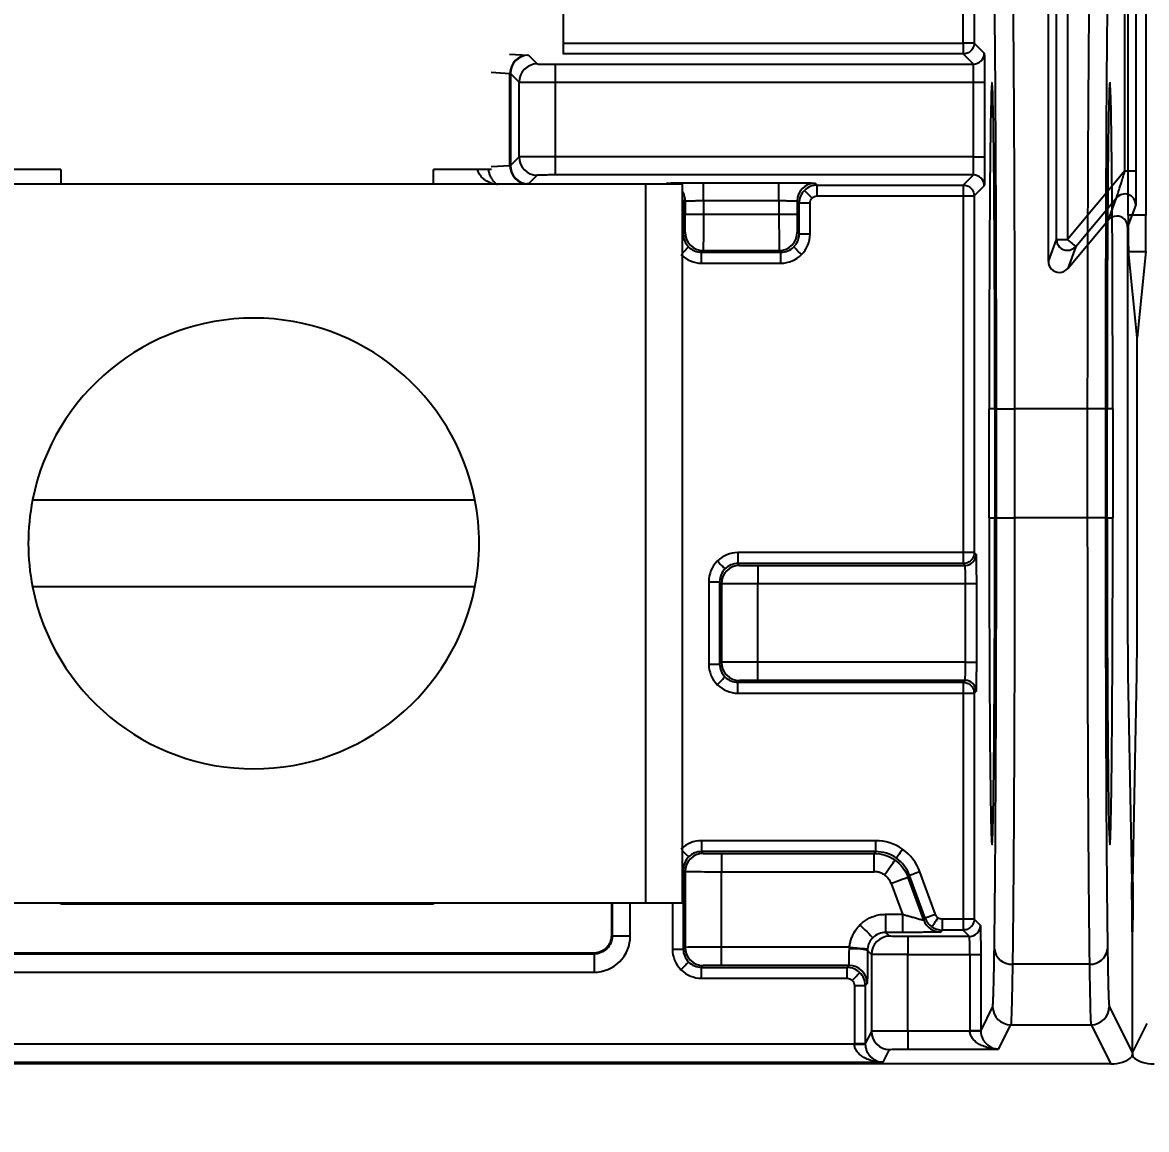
# Model space of a CAD drawing. Header units: inches. Extents: x 897.4 to 914.4, y -8.5 to 2.5.
# Drawn here: x 902.772 to 903.382, y -1.796 to -1.196 of the extents above; entities that cross this region are included whole.
import ezdxf

# ---------------------------------------------------------------- set-up
doc = ezdxf.new("R2010")
doc.units = ezdxf.units.IN
doc.header["$LTSCALE"] = 4
doc.header["$MEASUREMENT"] = 0
doc.layers.get('0').update_dxf_attribs({"linetype": 'CONTINUOUS'})
doc.layers.get('DEFPOINTS').update_dxf_attribs({"linetype": 'CONTINUOUS'})
doc.layers.add('DIMENSIONS', color=140, linetype='CONTINUOUS')
doc.styles.get("Standard").update_dxf_attribs({"font": 'romans.shx'})
doc.dimstyles.get("Standard").update_dxf_attribs({"dimtxt": 0.15, "dimasz": 0.18, "dimexe": 0.0625, "dimexo": 0.125, "dimgap": 0.0625, "dimtad": 0, "dimtih": 1, "dimtoh": 1, "dimzin": 0, "dimdsep": 46, "dimtxsty": 'Standard', "dimcen": 0.09, "dimadec": 0, "dimazin": 0, "dimtfac": 1, "dimtofl": 0, "dimtmove": 0, "dimatfit": 3, "dimfxl": 1, "dimtolj": 1, "dimtzin": 0, "dimarcsym": 0})

# ---------------------------------------------------------------- blocks, each defined once
blk = doc.blocks.new('*D8')
at = {"layer": 'DEFPOINTS', "color": 0}
for p in [(904.34103, -1.3197), (901.40848, -1.3252), (904.34103, -3.02097)]:
    blk.add_point(p, dxfattribs=at)
at = {"layer": 'DIMENSIONS', "color": 0, "lineweight": -2}
for p, q in [((901.40848, -1.4502), (901.40848, -3.08347)), ((904.34103, -1.4447), (904.34103, -3.08347)), ((901.58848, -3.02097), (902.40511, -3.02097)), ((904.16103, -3.02097), (903.3444, -3.02097))]:
    blk.add_line(p, q, dxfattribs=at)
at = {"layer": 'DIMENSIONS', "color": 0}
for points in [[(901.58848, -2.99097), (901.58848, -3.05097), (901.40848, -3.02097)], [(904.16103, -2.99097), (904.16103, -3.05097), (904.34103, -3.02097)]]:
    blk.add_solid(points, dxfattribs=at)
at = {"layer": 'DIMENSIONS', "color": 0, "insert": (902.87475, -3.02097), "char_height": 0.15, "attachment_point": 5}
blk.add_mtext('\\A1;2.93\\P [74.5]', dxfattribs=at)
blk = doc.blocks.new('*D13')
at = {"layer": 'DEFPOINTS', "color": 0}
for p in [(901.68601, -0.17773), (902.1819, -0.17773), (901.68601, -2.29483)]:
    blk.add_point(p, dxfattribs=at)
at = {"layer": 'DIMENSIONS', "color": 0, "lineweight": -2}
for p, q in [((901.68601, -0.30273), (901.68601, -2.35733)), ((902.1819, -0.30273), (902.1819, -2.35733)), ((901.86601, -2.29483), (902.0019, -2.29483)), ((902.1819, -2.29483), (902.3619, -2.29483))]:
    blk.add_line(p, q, dxfattribs=at)
at = {"layer": 'DIMENSIONS', "color": 0}
for points in [[(901.86601, -2.26483), (901.86601, -2.32483), (901.68601, -2.29483)], [(902.0019, -2.26483), (902.0019, -2.32483), (902.1819, -2.29483)]]:
    blk.add_solid(points, dxfattribs=at)
at = {"layer": 'DIMENSIONS', "color": 0, "insert": (902.83154, -2.29483), "char_height": 0.15, "attachment_point": 5}
blk.add_mtext('\\A1;0.50\\P [12.6]', dxfattribs=at)

msp = doc.modelspace()

# ---------------------------------------------------------------- linework, layer by layer
for p, q in [((903.28215, -1.20674), (903.28215, -1.07102)), ((903.28806, -1.07102), (903.28806, -1.20674)), ((903.32836, -1.3252), (903.32836, -1.11687)), ((903.33272, -1.31322), (903.33272, -1.12885)), ((903.33862, -1.12885), (903.33862, -1.31322)), ((903.3716, -1.30009), (903.3716, -1.14198)), ((903.38125, -1.14198), (903.38125, -1.30009)), ((903.36986, -1.27599), (903.36986, -1.16608)), ((903.37576, -1.16608), (903.37576, -1.27599)), ((903.06515, -1.18403), (903.06515, -1.21273)), ((903.06515, -1.20674), (903.28215, -1.20674)), ((903.28806, -1.20674), (903.28215, -1.20674)), ((903.28215, -1.20674), (903.28215, -1.21264)), ((903.28806, -1.20674), (903.29354, -1.21222)), ((903.03616, -1.21273), (903.04612, -1.21331)), ((903.28215, -1.21264), (903.06515, -1.21264)), ((903.28764, -1.21813), (903.28215, -1.21264)), ((903.04644, -1.21335), (903.05114, -1.21804)), ((903.06098, -1.22797), (903.06098, -1.21813)), ((903.06098, -1.21813), (903.28764, -1.21813)), ((903.02622, -1.22256), (903.03638, -1.22315)), ((903.03638, -1.27325), (903.03638, -1.22315)), ((903.0366, -1.22319), (903.04129, -1.22789)), ((903.0366, -1.22319), (903.0366, -1.27321)), ((903.04129, -1.26851), (903.04129, -1.22789)), ((903.06098, -1.26843), (903.06098, -1.22797)), ((903.06098, -1.22797), (903.28778, -1.22797)), ((903.28778, -1.22797), (903.29368, -1.22797)), ((903.28778, -1.26843), (903.28778, -1.22797)), ((903.29368, -1.22797), (903.29368, -1.26843)), ((903.03638, -1.27325), (903.02622, -1.27384)), ((903.04129, -1.26851), (903.0366, -1.27321)), ((903.28778, -1.26843), (903.06098, -1.26843)), ((903.06098, -1.27827), (903.06098, -1.26843)), ((903.28778, -1.26843), (903.29368, -1.26843)), ((902.79291, -1.27537), (902.76144, -1.27537)), ((902.79291, -1.27537), (902.79291, -1.28312)), ((903.02634, -1.27537), (902.99488, -1.27537)), ((902.99488, -1.28312), (902.99488, -1.27537)), ((903.05114, -1.27836), (903.04644, -1.28305)), ((903.28764, -1.27827), (903.06098, -1.27827)), ((903.28215, -1.28376), (903.28764, -1.27827)), ((903.36986, -1.27599), (903.33862, -1.31322)), ((903.36986, -1.27599), (903.37576, -1.27599)), ((902.68501, -1.28312), (903.10986, -1.28312)), ((903.04612, -1.28309), (903.04554, -1.28312)), ((903.10986, -1.28312), (903.10986, -1.67312)), ((903.10986, -1.28312), (903.12993, -1.28312)), ((903.12115, -1.28312), (903.12158, -1.28269)), ((903.12993, -1.67312), (903.12993, -1.28312)), ((903.14127, -1.28252), (903.18224, -1.28252)), ((903.14127, -1.29236), (903.14127, -1.28252)), ((903.18224, -1.29236), (903.18224, -1.28252)), ((903.20193, -1.28269), (903.20299, -1.28376)), ((903.20299, -1.28376), (903.28215, -1.28376)), ((903.20299, -1.28966), (903.20299, -1.28376)), ((903.28215, -1.28376), (903.28215, -1.28966)), ((903.29354, -1.28418), (903.28806, -1.28966)), ((903.20299, -1.28966), (903.28215, -1.28966)), ((903.28215, -1.28966), (903.28806, -1.28966)), ((903.28215, -1.28966), (903.28215, -1.48312)), ((903.28806, -1.28966), (903.28806, -1.48312)), ((903.34315, -1.31701), (903.36523, -1.29069)), ((903.36087, -1.30267), (903.36523, -1.29069)), ((903.12993, -1.2936), (903.13036, -1.2936)), ((903.13143, -1.29253), (903.13036, -1.2936)), ((903.13036, -1.2936), (903.13036, -1.31035)), ((903.13143, -1.29253), (903.13143, -1.29953)), ((903.18224, -1.29236), (903.14127, -1.29236)), ((903.14127, -1.29236), (903.14127, -1.29953)), ((903.18224, -1.29236), (903.18224, -1.29953)), ((903.19208, -1.29253), (903.19208, -1.29953)), ((903.19315, -1.2936), (903.19208, -1.29253)), ((903.19315, -1.31035), (903.19315, -1.2936)), ((903.19906, -1.2936), (903.19315, -1.2936)), ((903.19906, -1.31035), (903.19906, -1.2936)), ((903.37566, -1.29449), (903.3713, -1.30647)), ((903.13143, -1.29953), (903.14127, -1.29953)), ((903.14127, -1.29953), (903.18224, -1.29953)), ((903.18224, -1.29953), (903.19208, -1.29953)), ((903.33879, -1.32899), (903.36087, -1.30267)), ((903.38125, -1.30009), (903.3716, -1.30009)), ((903.12993, -1.31035), (903.13036, -1.31035)), ((903.13036, -1.31035), (903.13134, -1.30937)), ((903.19217, -1.30937), (903.19315, -1.31035)), ((903.19906, -1.31035), (903.19315, -1.31035)), ((903.3713, -1.30647), (903.3713, -1.5227)), ((903.32836, -1.3252), (903.33272, -1.31322)), ((903.33272, -1.31322), (903.33862, -1.31322)), ((903.1402, -1.3202), (903.14118, -1.31922)), ((903.1402, -1.3202), (903.18331, -1.3202)), ((903.1402, -1.3261), (903.1402, -1.3202)), ((903.14118, -1.31922), (903.18233, -1.31922)), ((903.18233, -1.31922), (903.18331, -1.3202)), ((903.18331, -1.3261), (903.18331, -1.3202)), ((903.34315, -1.31701), (903.33879, -1.32899)), ((903.37642, -1.36649), (903.37176, -1.3197)), ((903.37176, -1.3197), (903.38109, -1.3197)), ((903.38109, -1.3197), (903.37642, -1.36649)), ((903.1402, -1.3261), (903.18331, -1.3261)), ((903.37642, -1.5227), (903.37642, -1.36649)), ((903.29621, -1.46425), (903.29621, -1.4052)), ((903.2993, -1.4052), (903.29621, -1.4052)), ((903.2993, -1.4052), (903.2993, -1.46425)), ((903.30016, -1.46425), (903.30016, -1.4052)), ((903.30016, -1.4052), (903.31, -1.4052)), ((903.31, -1.4052), (903.31, -1.46425)), ((903.34944, -1.4052), (903.31, -1.4052)), ((903.34944, -1.4052), (903.34944, -1.46425)), ((903.35928, -1.4052), (903.34944, -1.4052)), ((903.35928, -1.4052), (903.35928, -1.46425)), ((903.36014, -1.46425), (903.36014, -1.4052)), ((903.36323, -1.4052), (903.36014, -1.4052)), ((903.36323, -1.4052), (903.36323, -1.46425)), ((902.77749, -1.4545), (903.01737, -1.4545)), ((903.29621, -1.46425), (903.2993, -1.46425)), ((903.30016, -1.46425), (903.31, -1.46425)), ((903.34944, -1.46425), (903.31, -1.46425)), ((903.35928, -1.46425), (903.34944, -1.46425)), ((903.36014, -1.46425), (903.36323, -1.46425)), ((903.15991, -1.48312), (903.15991, -1.48902)), ((903.28215, -1.48312), (903.15991, -1.48312)), ((903.28215, -1.48312), (903.28215, -1.48902)), ((903.28806, -1.48312), (903.28215, -1.48312)), ((903.28806, -1.48312), (903.28913, -1.48418)), ((903.15991, -1.48902), (903.16089, -1.49)), ((903.28215, -1.48902), (903.15991, -1.48902)), ((903.17073, -1.49009), (903.17073, -1.49993)), ((903.17073, -1.49009), (903.28322, -1.49009)), ((903.28322, -1.49009), (903.28215, -1.48902)), ((903.14416, -1.49886), (903.14416, -1.5436)), ((903.14416, -1.49886), (903.15007, -1.49886)), ((903.15007, -1.49886), (903.15105, -1.49985)), ((903.15007, -1.49886), (903.15007, -1.5436)), ((903.01737, -1.50174), (902.77749, -1.50174)), ((903.15105, -1.49985), (903.15105, -1.54262)), ((903.17073, -1.49993), (903.28336, -1.49993)), ((903.17073, -1.54253), (903.17073, -1.49993)), ((903.28336, -1.54253), (903.28336, -1.49993)), ((903.28336, -1.49993), (903.28926, -1.49993)), ((903.28926, -1.49993), (903.28926, -1.54253)), ((903.14416, -1.5436), (903.15007, -1.5436)), ((903.15105, -1.54262), (903.15007, -1.5436)), ((903.28336, -1.54253), (903.17073, -1.54253)), ((903.17073, -1.55237), (903.17073, -1.54253)), ((903.28336, -1.54253), (903.28926, -1.54253)), ((903.16089, -1.55246), (903.15991, -1.55344)), ((903.15991, -1.55344), (903.28215, -1.55344)), ((903.15991, -1.55935), (903.15991, -1.55344)), ((903.28322, -1.55237), (903.17073, -1.55237)), ((903.28215, -1.55344), (903.28322, -1.55237)), ((903.28215, -1.55344), (903.28215, -1.55935)), ((903.37145, -1.54946), (903.37356, -1.66207)), ((903.37417, -1.66207), (903.37627, -1.54946)), ((903.15991, -1.55935), (903.28215, -1.55935)), ((903.28215, -1.55935), (903.28806, -1.55935)), ((903.28215, -1.55935), (903.28215, -1.68194)), ((903.28913, -1.55828), (903.28806, -1.55935)), ((903.28806, -1.55935), (903.28806, -1.68194)), ((903.1402, -1.63935), (903.1402, -1.64525)), ((903.2346, -1.63935), (903.1402, -1.63935)), ((903.2346, -1.63935), (903.2346, -1.64525)), ((903.1402, -1.64525), (903.14118, -1.64623)), ((903.2346, -1.64525), (903.1402, -1.64525)), ((903.23385, -1.64632), (903.2346, -1.64525)), ((903.15103, -1.64632), (903.15103, -1.65616)), ((903.15103, -1.64632), (903.23385, -1.64632)), ((903.23385, -1.65616), (903.23385, -1.64632)), ((903.12993, -1.65509), (903.13036, -1.65509)), ((903.13036, -1.65509), (903.13134, -1.65608)), ((903.13036, -1.65509), (903.13036, -1.6982)), ((903.13134, -1.65608), (903.13134, -1.69722)), ((903.15103, -1.69713), (903.15103, -1.65616)), ((903.15103, -1.65616), (903.23385, -1.65616)), ((903.26708, -1.67935), (903.25865, -1.65618)), ((903.2431, -1.66264), (903.24914, -1.67924)), ((903.25235, -1.65927), (903.2531, -1.6582)), ((903.26078, -1.68243), (903.25235, -1.65927)), ((903.26153, -1.68137), (903.2531, -1.6582)), ((902.68501, -1.67312), (903.10986, -1.67312)), ((902.79291, -1.67379), (902.79291, -1.67312)), ((902.99488, -1.67379), (902.79291, -1.67379)), ((902.99488, -1.67312), (902.99488, -1.67379)), ((903.09136, -1.67312), (903.09136, -1.69055)), ((903.09179, -1.67312), (903.09179, -1.69098)), ((903.10163, -1.69098), (903.10163, -1.67312)), ((903.10986, -1.67312), (903.12993, -1.67312)), ((903.12445, -1.67312), (903.12445, -1.6982)), ((903.24008, -1.67924), (903.24008, -1.68908)), ((903.24008, -1.67924), (903.24914, -1.67924)), ((903.24914, -1.67924), (903.24914, -1.68908)), ((903.26078, -1.68243), (903.26153, -1.68137)), ((903.27078, -1.68194), (903.27078, -1.68784)), ((903.28215, -1.68194), (903.27078, -1.68194)), ((903.28215, -1.68194), (903.28215, -1.68784)), ((903.28806, -1.68194), (903.28215, -1.68194)), ((903.28806, -1.68194), (903.29148, -1.68536)), ((903.27078, -1.68784), (903.27003, -1.68891)), ((903.28215, -1.68784), (903.27078, -1.68784)), ((903.28558, -1.69126), (903.28215, -1.68784)), ((903.09136, -1.69055), (903.09179, -1.69098)), ((903.09179, -1.69098), (903.10163, -1.69098)), ((903.24219, -1.69118), (903.24008, -1.68908)), ((903.24914, -1.68908), (903.24008, -1.68908)), ((903.25203, -1.69126), (903.25203, -1.70111)), ((903.28558, -1.69126), (903.25203, -1.69126)), ((903.3737, -1.68883), (903.3737, -1.72724)), ((903.37402, -1.72724), (903.37402, -1.68883)), ((903.08152, -1.70039), (902.70626, -1.70039)), ((903.08195, -1.70082), (903.08152, -1.70039)), ((903.12445, -1.6982), (903.13036, -1.6982)), ((903.13134, -1.69722), (903.13036, -1.6982)), ((903.22048, -1.69713), (903.15103, -1.69713)), ((903.15103, -1.70698), (903.15103, -1.69713)), ((903.23234, -1.70102), (903.23024, -1.69892)), ((903.08195, -1.70082), (902.70583, -1.70082)), ((903.08195, -1.70082), (903.08195, -1.71067)), ((903.23234, -1.70102), (903.23234, -1.74275)), ((903.25203, -1.70111), (903.28571, -1.70111)), ((903.25203, -1.74258), (903.25203, -1.70111)), ((903.28571, -1.70111), (903.28571, -1.74231)), ((903.28571, -1.70111), (903.29162, -1.70111)), ((903.29162, -1.70111), (903.29162, -1.74231)), ((903.35057, -1.70631), (903.30887, -1.70631)), ((902.70583, -1.71067), (903.08195, -1.71067)), ((903.14118, -1.70706), (903.1402, -1.70804)), ((903.1402, -1.70804), (903.21916, -1.70804)), ((903.1402, -1.71395), (903.1402, -1.70804)), ((903.22023, -1.70698), (903.15103, -1.70698)), ((903.21916, -1.70804), (903.22023, -1.70698)), ((903.21916, -1.71395), (903.21916, -1.70804)), ((903.1402, -1.71395), (903.21916, -1.71395)), ((903.2231, -1.71788), (903.2231, -1.74943)), ((903.2231, -1.71788), (903.229, -1.71788)), ((903.23007, -1.71682), (903.229, -1.71788)), ((903.229, -1.71788), (903.229, -1.74943)), ((903.2981, -1.72934), (903.29162, -1.74231)), ((903.36133, -1.72934), (903.37386, -1.7544)), ((903.23234, -1.74275), (903.229, -1.74943)), ((903.28572, -1.74258), (903.25203, -1.74258)), ((903.25203, -1.74258), (903.25203, -1.75242)), ((903.28571, -1.74231), (903.29162, -1.74231)), ((903.28572, -1.74258), (903.28571, -1.74231)), ((903.30133, -1.75242), (903.30795, -1.73918)), ((903.30795, -1.73918), (903.35149, -1.73918)), ((903.35149, -1.73918), (903.3621, -1.76041)), ((903.37386, -1.7544), (903.38183, -1.73847)), ((903.2231, -1.7497), (902.56468, -1.7497)), ((903.2231, -1.7497), (903.2231, -1.74943)), ((903.2231, -1.74943), (903.229, -1.74943)), ((903.23871, -1.75954), (903.24219, -1.75259)), ((903.25203, -1.75242), (903.30133, -1.75242)), ((903.3621, -1.76041), (902.42568, -1.76041)), ((902.54907, -1.75954), (903.23871, -1.75954))]:
    msp.add_line(p, q)
at = {"flags": 128}
for points in [[(903.12447, -1.28312), (903.1235, -1.28288), (903.12158, -1.28269)], [(903.20021, -1.29081), (903.1994, -1.29001), (903.19862, -1.28923), (903.1979, -1.28851), (903.19727, -1.28788), (903.19675, -1.28736), (903.19637, -1.28697), (903.19612, -1.28673), (903.19603, -1.28664)], [(903.33862, -1.31322), (903.3395, -1.31395), (903.34034, -1.31466), (903.34112, -1.31532), (903.34181, -1.31589), (903.34237, -1.31636), (903.34279, -1.31672), (903.34305, -1.31694), (903.34315, -1.31701)], [(903.12993, -1.32062), (903.13065, -1.3199), (903.13137, -1.31919), (903.132, -1.31856), (903.13252, -1.31804), (903.13291, -1.31765), (903.13315, -1.3174), (903.13324, -1.31731)], [(903.19444, -1.32149), (903.19364, -1.32068), (903.19286, -1.3199), (903.19214, -1.31919), (903.19151, -1.31856), (903.19099, -1.31804), (903.1906, -1.31765), (903.19036, -1.3174), (903.19027, -1.31731)], [(903.14877, -1.48773), (903.14958, -1.48854), (903.15036, -1.48932), (903.15108, -1.49003), (903.15171, -1.49066), (903.15223, -1.49118), (903.15262, -1.49157), (903.15286, -1.49182), (903.15295, -1.49191)], [(903.14877, -1.55473), (903.14958, -1.55393), (903.15036, -1.55315), (903.15108, -1.55243), (903.15171, -1.5518), (903.15223, -1.55128), (903.15262, -1.55089), (903.15286, -1.55065), (903.15295, -1.55056)], [(903.12993, -1.64483), (903.13065, -1.64555), (903.13137, -1.64626), (903.132, -1.64689), (903.13252, -1.64741), (903.13291, -1.6478), (903.13315, -1.64805), (903.13324, -1.64813)], [(903.24928, -1.64397), (903.24862, -1.64491), (903.24799, -1.64581), (903.24741, -1.64665), (903.2469, -1.64738), (903.24647, -1.64798), (903.24616, -1.64843), (903.24596, -1.64871), (903.24589, -1.64881)], [(903.2395, -1.65794), (903.24059, -1.65638), (903.24165, -1.65487), (903.24262, -1.65349), (903.24347, -1.65227), (903.24417, -1.65127), (903.2447, -1.65052), (903.24503, -1.65005), (903.24514, -1.64988)], [(903.25865, -1.65618), (903.25757, -1.65658), (903.25653, -1.65695), (903.25558, -1.6573), (903.25474, -1.65761), (903.25405, -1.65786), (903.25353, -1.65805), (903.25321, -1.65816), (903.2531, -1.6582)], [(903.25235, -1.65927), (903.25216, -1.65934), (903.25162, -1.65953), (903.25076, -1.65985), (903.24961, -1.66027), (903.24822, -1.66078), (903.24662, -1.66136), (903.2449, -1.66198), (903.2431, -1.66264)], [(903.26708, -1.67935), (903.266, -1.67974), (903.26496, -1.68011), (903.26401, -1.68046), (903.26317, -1.68077), (903.26248, -1.68102), (903.26196, -1.68121), (903.26164, -1.68132), (903.26153, -1.68137)], [(903.26852, -1.68122), (903.26786, -1.68216), (903.26723, -1.68306), (903.26665, -1.6839), (903.26614, -1.68463), (903.26571, -1.68523), (903.2654, -1.68568), (903.2652, -1.68596), (903.26513, -1.68606)], [(903.22616, -1.685), (903.22751, -1.68635), (903.22881, -1.68764), (903.23, -1.68884), (903.23106, -1.68989), (903.23192, -1.69076), (903.23257, -1.69141), (903.23298, -1.69181), (903.23312, -1.69196)], [(903.22048, -1.69713), (903.22238, -1.69731), (903.22421, -1.69747), (903.2259, -1.69763), (903.22738, -1.69776), (903.2286, -1.69787), (903.22951, -1.69796), (903.23008, -1.69801), (903.23028, -1.69803)], [(903.12907, -1.70934), (903.12988, -1.70853), (903.13065, -1.70775), (903.13137, -1.70703), (903.132, -1.7064), (903.13252, -1.70588), (903.13291, -1.70549), (903.13315, -1.70525), (903.13324, -1.70516)], [(903.22195, -1.7151), (903.22275, -1.71429), (903.22353, -1.71351), (903.22425, -1.7128), (903.22488, -1.71217), (903.2254, -1.71165), (903.22579, -1.71126), (903.22603, -1.71101), (903.22612, -1.71093)], [(903.28572, -1.74258), (903.28686, -1.74256), (903.28796, -1.74254), (903.28898, -1.74253), (903.28987, -1.74251), (903.29061, -1.7425), (903.29116, -1.74249), (903.2915, -1.74248), (903.29162, -1.74248)], [(903.2231, -1.7497), (903.22425, -1.74968), (903.22535, -1.74966), (903.22637, -1.74965), (903.22726, -1.74963), (903.22799, -1.74962), (903.22854, -1.74961), (903.22888, -1.7496), (903.22901, -1.7496)]]:
    msp.add_lwpolyline(points, dxfattribs=at)
for centre, radius, start, end in [((903.28764, -1.21222), 0.00591, 270.00452, 359.99513), ((903.04618, -1.22312), 0.0098, 90.4061, 180.22883), ((903.04644, -1.22319), 0.00984, 90.00554, 179.99467), ((903.05114, -1.22789), 0.00984, 90.00509, 179.99507), ((903.04618, -1.27329), 0.0098, 179.77074, 269.59389), ((903.04644, -1.27321), 0.00984, 180.00551, 269.99428), ((903.05114, -1.26851), 0.00984, 180.00536, 269.99448), ((903.28764, -1.28418), 0.00591, 0.00487, 89.99548), ((903.20193, -1.29253), 0.00984, 90.00552, 179.99465), ((903.12158, -1.29253), 0.00984, 0.00464, 31.9535), ((903.36975, -1.29449), 0.00591, 0.02179, 139.97822), ((903.14118, -1.30937), 0.00984, 180.0051, 269.99515), ((903.18233, -1.30937), 0.00984, 270.00486, 359.99488), ((903.33862, -1.31322), 0.00591, 180.02161, 269.99333), ((903.33862, -1.31322), 0.0059, 269.98253, 319.98676), ((902.89743, -1.47812), 0.12224, 11.14174, 168.85826), ((902.89743, -1.47812), 0.12224, 168.85826, 191.14174), ((902.89743, -1.47812), 0.12224, 348.85826, 11.14174), ((903.28322, -1.48418), 0.00591, 270.00455, 359.995), ((903.16089, -1.49985), 0.00984, 90.00553, 179.99463), ((902.89743, -1.47812), 0.12224, 191.14174, 348.85826), ((903.16089, -1.54262), 0.00984, 180.00513, 269.99514), ((903.28322, -1.55828), 0.00591, 0.005, 89.99473), ((903.14118, -1.65608), 0.00984, 90.00485, 179.9949), ((903.27003, -1.67906), 0.00984, 200.003, 269.99713), ((903.28558, -1.68536), 0.00591, 270.00527, 359.995), ((903.24219, -1.70102), 0.00984, 90.00486, 179.99487), ((903.14118, -1.69722), 0.00984, 180.00492, 269.99491), ((903.22279, -1.72639), 0.02846, 74.82, 94.81583), ((903.30823, -1.69709), 0.00924, 185.39719, 274.00359), ((903.35121, -1.69709), 0.00924, 265.99634, 354.60293), ((903.22023, -1.71682), 0.00984, 0.00511, 89.99515), ((903.30795, -1.72934), 0.00984, 180.01364, 269.99303), ((903.35149, -1.72934), 0.00984, 270.00692, 359.98647), ((903.24219, -1.74275), 0.00984, 180.01327, 269.99298)]:
    msp.add_arc(centre, radius, start, end)
for centre, major_axis, ratio, start_param, end_param in [((903.29775, -1.4052), (0, 0.17717), 0.008727, 0, 1.570796), ((903.29775, -1.4052), (0, 0.17717), 0.008727, 4.712389, 6.283185), ((903.36168, -1.4052), (0, 0.17717), 0.008727, 0, 1.570796), ((903.36168, -1.4052), (0, 0.17717), 0.008727, 4.712389, 6.283185), ((903.36539, -1.30647), (0.00202, 0.00555), 0.999675, 0.348961, 1.221626), ((903.36539, -1.30647), (0.00202, 0.00555), 0.999675, 5.061559, 6.632147), ((903.37177, -1.30009), (0, 0.01969), 0.008727, 1.570796, 3.054323), ((903.38107, -1.30009), (0, 0.01969), 0.008727, 3.228862, 4.712389), ((903.33426, -1.3252), (-0.00202, -0.00555), 0.999675, 5.061559, 6.632147), ((903.33426, -1.3252), (-0.00202, -0.00555), 0.999675, 0.348961, 1.221626), ((903.29775, -1.46425), (0, 0.17717), 0.008727, 1.570796, 4.712389), ((903.36168, -1.46425), (0, 0.17717), 0.008727, 1.570796, 4.712389), ((903.37156, -1.5227), (0, 0.02953), 0.008727, 1.570796, 2.70526), ((903.37617, -1.5227), (0, 0.02953), 0.008727, 3.577925, 4.712389), ((903.37345, -1.68883), (0, 0.02953), 0.008727, 4.712389, 5.846853), ((903.37428, -1.68883), (0, 0.02953), 0.008727, 0.436332, 1.570796), ((903.37396, -1.72724), (0, 0.02953), 0.008727, 1.570796, 2.738614), ((903.37376, -1.72724), (0, 0.02953), 0.008727, 3.544571, 4.712389), ((903.36456, -1.75548), (0.01012, 0.00152), 0.462497, 4.398132, 5.706334), ((903.38316, -1.75548), (0.01012, -0.00152), 0.462497, 3.718444, 5.026646)]:
    msp.add_ellipse(centre, major_axis=major_axis, ratio=ratio, start_param=start_param, end_param=end_param)
for points, knots in [([(903.30772, -1.12016), (903.30775, -1.12038), (903.30781, -1.12082), (903.3079, -1.12195), (903.30798, -1.12341), (903.30806, -1.12519), (903.30814, -1.12728), (903.30822, -1.12965), (903.3083, -1.13229), (903.30837, -1.13517), (903.30844, -1.13828), (903.30851, -1.14159), (903.30858, -1.14508), (903.30864, -1.14875), (903.30871, -1.15256), (903.30877, -1.15651), (903.30883, -1.16057), (903.30889, -1.16473), (903.30894, -1.16898), (903.30899, -1.17329), (903.30904, -1.17766), (903.30909, -1.18207), (903.30914, -1.18651), (903.30918, -1.19096), (903.30923, -1.19541), (903.30927, -1.19985), (903.3093, -1.20427), (903.30937, -1.21266), (903.30947, -1.22552), (903.30958, -1.24353), (903.30968, -1.26234), (903.30976, -1.28182), (903.30984, -1.30183), (903.3099, -1.32223), (903.30994, -1.34288), (903.30998, -1.36366), (903.31, -1.38445), (903.31, -1.39831), (903.31, -1.4052)], [0, 0, 0, 0, 0.024358, 0.048306, 0.071844, 0.094972, 0.11769, 0.139997, 0.161895, 0.183383, 0.204461, 0.225129, 0.245387, 0.265235, 0.284673, 0.303701, 0.322319, 0.340527, 0.358325, 0.375713, 0.392691, 0.409259, 0.425417, 0.441165, 0.456503, 0.471431, 0.485948, 0.500056, 0.552343, 0.604121, 0.655389, 0.706147, 0.756396, 0.806136, 0.855366, 0.904087, 0.952298, 1, 1, 1, 1]), ([(903.35171, -1.12016), (903.35141, -1.12205), (903.35111, -1.13086), (903.35056, -1.1611), (903.35031, -1.18252), (903.34989, -1.23492), (903.34972, -1.26588), (903.34949, -1.33297), (903.34944, -1.36907), (903.34944, -1.4052)], [0, 0, 0, 0, 0.25, 0.25, 0.5, 0.5, 0.75, 0.75, 1, 1, 1, 1]), ([(903.30016, -1.4052), (903.30016, -1.40193), (903.30016, -1.3954), (903.30015, -1.38562), (903.30015, -1.37587), (903.30013, -1.36614), (903.30011, -1.35119), (903.30007, -1.33116), (903.3, -1.30626), (903.29991, -1.28194), (903.29975, -1.25039), (903.29951, -1.21423), (903.29921, -1.18436), (903.29894, -1.16501), (903.29873, -1.15307), (903.29852, -1.14355), (903.29833, -1.13734), (903.29816, -1.13347), (903.29802, -1.13112), (903.29793, -1.13036), (903.29788, -1.12998)], [0, 0, 0, 0, 0.023446, 0.046851, 0.070245, 0.093658, 0.11712, 0.178916, 0.240761, 0.304953, 0.369193, 0.499999, 0.630807, 0.695, 0.759242, 0.82104, 0.882887, 0.921936, 0.960928, 1, 1, 1, 1]), ([(903.36156, -1.12998), (903.36153, -1.13019), (903.36147, -1.1306), (903.36139, -1.13165), (903.3613, -1.13302), (903.36122, -1.13475), (903.36109, -1.13794), (903.36092, -1.14355), (903.3607, -1.15306), (903.3605, -1.165), (903.36023, -1.18435), (903.35993, -1.21423), (903.35968, -1.25038), (903.35953, -1.28193), (903.35943, -1.30625), (903.35936, -1.33115), (903.35932, -1.3533), (903.35929, -1.3726), (903.35928, -1.38887), (903.35928, -1.39975), (903.35928, -1.4052)], [0, 0, 0, 0, 0.023447, 0.046853, 0.070248, 0.093662, 0.117124, 0.178923, 0.240769, 0.304962, 0.369204, 0.500011, 0.630818, 0.69501, 0.75925, 0.821046, 0.882891, 0.921939, 0.96093, 1, 1, 1, 1]), ([(903.28806, -1.20674), (903.28802, -1.20726), (903.28795, -1.20821), (903.28746, -1.20942), (903.28691, -1.21028), (903.28598, -1.21134), (903.28474, -1.21215), (903.28343, -1.21253), (903.2828, -1.21261), (903.28244, -1.21264), (903.28226, -1.21264), (903.28215, -1.21264)], [0, 0, 0, 0, 0.167515, 0.306819, 0.417844, 0.500535, 0.759523, 0.883187, 0.942553, 0.965773, 1, 1, 1, 1]), ([(903.29354, -1.21222), (903.29355, -1.21225), (903.29356, -1.21231), (903.29358, -1.21271), (903.29361, -1.21378), (903.29364, -1.21598), (903.29366, -1.21929), (903.29367, -1.22208), (903.29368, -1.22501), (903.29368, -1.22698), (903.29368, -1.22797)], [0, 0, 0, 0, 0.079743, 0.159521, 0.240575, 0.499392, 0.627985, 0.759573, 0.879062, 1, 1, 1, 1]), ([(903.04612, -1.21331), (903.04621, -1.21332), (903.04639, -1.21333), (903.04642, -1.21334), (903.04644, -1.21335)], [0, 0, 0, 0, 0.5, 1, 1, 1, 1]), ([(903.05114, -1.21804), (903.05117, -1.21805), (903.05125, -1.21806), (903.05183, -1.21808), (903.05275, -1.21809), (903.05401, -1.2181), (903.05555, -1.21812), (903.05729, -1.21812), (903.05913, -1.21813), (903.06036, -1.21813), (903.06098, -1.21813)], [0, 0, 0, 0, 0.1269752, 0.2493619, 0.3721542, 0.5002988, 0.6286582, 0.7600085, 0.8792813, 1, 1, 1, 1]), ([(903.28778, -1.22797), (903.28775, -1.22541), (903.28773, -1.22286), (903.28768, -1.21922), (903.28766, -1.21815), (903.28764, -1.21813)], [0, 0, 0, 0, 0.5, 0.5, 1, 1, 1, 1]), ([(903.04129, -1.22789), (903.04134, -1.22791), (903.04348, -1.22793), (903.05076, -1.22796), (903.05584, -1.22797), (903.06098, -1.22797)], [0, 0, 0, 0, 0.5, 0.5, 1, 1, 1, 1]), ([(903.06098, -1.26843), (903.05584, -1.26843), (903.05076, -1.26844), (903.04348, -1.26847), (903.04134, -1.26849), (903.04129, -1.26851)], [0, 0, 0, 0, 0.5, 0.5, 1, 1, 1, 1]), ([(903.28764, -1.27827), (903.28766, -1.27825), (903.28768, -1.27718), (903.28773, -1.27354), (903.28775, -1.27099), (903.28778, -1.26843)], [0, 0, 0, 0, 0.5, 0.5, 1, 1, 1, 1]), ([(903.29368, -1.26843), (903.29368, -1.26908), (903.29368, -1.27039), (903.29368, -1.27233), (903.29367, -1.2756), (903.29365, -1.27891), (903.29362, -1.28163), (903.2936, -1.28308), (903.29357, -1.284), (903.29355, -1.28412), (903.29354, -1.28418)], [0, 0, 0, 0, 0.07974, 0.159515, 0.240566, 0.49938, 0.627973, 0.759565, 0.879058, 1, 1, 1, 1]), ([(903.02721, -1.28312), (903.02567, -1.28254), (903.02344, -1.2817), (903.02101, -1.27957), (903.01976, -1.27782), (903.01904, -1.27639), (903.01894, -1.27554), (903.01892, -1.27537)], [0, 0, 0, 0, 0.439876, 0.637135, 0.809245, 0.961021, 1, 1, 1, 1]), ([(903.02468, -1.27537), (903.02469, -1.27552), (903.02474, -1.27636), (903.02514, -1.27778), (903.02586, -1.27954), (903.02728, -1.28163), (903.02862, -1.28296), (903.02963, -1.28321), (903.02971, -1.28323)], [0, 0, 0, 0, 0.034015, 0.178651, 0.342683, 0.530685, 0.960687, 1, 1, 1, 1]), ([(903.06098, -1.27827), (903.06033, -1.27827), (903.05905, -1.27827), (903.05721, -1.27828), (903.05551, -1.27829), (903.054, -1.2783), (903.05272, -1.27831), (903.05182, -1.27832), (903.05125, -1.27834), (903.05117, -1.27835), (903.05114, -1.27836)], [0, 0, 0, 0, 0.12697, 0.249353, 0.372143, 0.500287, 0.628647, 0.76, 0.879277, 1, 1, 1, 1]), ([(903.36523, -1.29069), (903.36525, -1.29065), (903.36529, -1.29054), (903.36549, -1.28993), (903.36578, -1.28903), (903.36617, -1.28779), (903.36686, -1.28558), (903.36815, -1.28163), (903.36921, -1.27813), (903.36986, -1.27599)], [0, 0, 0, 0, 0.051682, 0.111496, 0.183484, 0.269995, 0.372386, 0.616589, 1, 1, 1, 1]), ([(903.37576, -1.27599), (903.37576, -1.27721), (903.37576, -1.27956), (903.37576, -1.28297), (903.37575, -1.28612), (903.37573, -1.28894), (903.37572, -1.29136), (903.3757, -1.2931), (903.37568, -1.29425), (903.37567, -1.29441), (903.37566, -1.29449)], [0, 0, 0, 0, 0.1518483, 0.2952297, 0.4328093, 0.5675967, 0.6923334, 0.8086728, 0.9062001, 1, 1, 1, 1]), ([(903.04644, -1.28305), (903.04642, -1.28306), (903.04639, -1.28307), (903.04621, -1.28308), (903.04612, -1.28309)], [0, 0, 0, 0, 0.5, 1, 1, 1, 1]), ([(903.12158, -1.28269), (903.12162, -1.28268), (903.12169, -1.28267), (903.12219, -1.28265), (903.12312, -1.28262), (903.12475, -1.2826), (903.12729, -1.28257), (903.13042, -1.28255), (903.1339, -1.28253), (903.13757, -1.28252), (903.14003, -1.28252), (903.14127, -1.28252)], [0, 0, 0, 0, 0.079634, 0.159304, 0.240247, 0.368664, 0.500074, 0.628491, 0.759901, 0.879227, 1, 1, 1, 1]), ([(903.18224, -1.28252), (903.18306, -1.28252), (903.18469, -1.28252), (903.18711, -1.28252), (903.18994, -1.28253), (903.19306, -1.28255), (903.19617, -1.28257), (903.19875, -1.2826), (903.20055, -1.28263), (903.2017, -1.28266), (903.20185, -1.28268), (903.20193, -1.28269)], [0, 0, 0, 0, 0.079631, 0.159298, 0.240238, 0.368653, 0.500062, 0.62848, 0.759892, 0.879223, 1, 1, 1, 1]), ([(903.28215, -1.28376), (903.28226, -1.28376), (903.28243, -1.28376), (903.28279, -1.28379), (903.28343, -1.28387), (903.28475, -1.28425), (903.28626, -1.28526), (903.28771, -1.28716), (903.28793, -1.28871), (903.28806, -1.28966)], [0, 0, 0, 0, 0.0326707, 0.0576054, 0.1171349, 0.2411405, 0.5008426, 0.6945001, 1, 1, 1, 1]), ([(903.13036, -1.2936), (903.13034, -1.29295), (903.13031, -1.29203), (903.13002, -1.29116), (903.12993, -1.2909)], [0, 0, 0, 0, 0.703653, 1, 1, 1, 1]), ([(903.14127, -1.29236), (903.14061, -1.29236), (903.1392, -1.29236), (903.13708, -1.29238), (903.13498, -1.2924), (903.13313, -1.29244), (903.13174, -1.29248), (903.13153, -1.29251), (903.13143, -1.29253)], [0, 0, 0, 0, 0.129436, 0.273791, 0.433046, 0.607181, 0.796174, 1, 1, 1, 1]), ([(903.19208, -1.29253), (903.19204, -1.29252), (903.19196, -1.2925), (903.19141, -1.29247), (903.19061, -1.29245), (903.1896, -1.29242), (903.18845, -1.2924), (903.18721, -1.29239), (903.18593, -1.29238), (903.18466, -1.29237), (903.18343, -1.29236), (903.18263, -1.29236), (903.18224, -1.29236)], [0, 0, 0, 0, 0.1241798, 0.2429908, 0.3564313, 0.4644993, 0.5671931, 0.6645112, 0.7564522, 0.8430147, 0.9241976, 1, 1, 1, 1]), ([(903.13134, -1.30937), (903.13135, -1.30934), (903.13136, -1.30926), (903.13137, -1.30868), (903.13139, -1.30776), (903.1314, -1.3065), (903.13141, -1.30496), (903.13142, -1.30322), (903.13143, -1.30138), (903.13143, -1.30015), (903.13143, -1.29953)], [0, 0, 0, 0, 0.126975, 0.249362, 0.372154, 0.500299, 0.628658, 0.760008, 0.879281, 1, 1, 1, 1]), ([(903.14127, -1.29953), (903.14125, -1.30466), (903.14124, -1.30975), (903.14121, -1.31703), (903.1412, -1.31917), (903.14118, -1.31922)], [0, 0, 0, 0, 0.5, 0.5, 1, 1, 1, 1]), ([(903.18224, -1.29953), (903.18224, -1.30467), (903.18225, -1.30975), (903.18228, -1.31703), (903.1823, -1.31917), (903.18233, -1.31922)], [0, 0, 0, 0, 0.5, 0.5, 1, 1, 1, 1]), ([(903.19208, -1.29953), (903.19208, -1.30018), (903.19208, -1.30146), (903.19209, -1.3033), (903.1921, -1.305), (903.19211, -1.3065), (903.19212, -1.30778), (903.19214, -1.30869), (903.19215, -1.30926), (903.19216, -1.30934), (903.19217, -1.30937)], [0, 0, 0, 0, 0.12697, 0.249353, 0.372143, 0.500287, 0.628647, 0.76, 0.879277, 1, 1, 1, 1]), ([(903.29903, -1.69796), (903.29905, -1.6962), (903.2991, -1.69267), (903.29917, -1.68702), (903.29924, -1.68113), (903.2993, -1.67495), (903.29937, -1.66851), (903.29943, -1.66179), (903.29954, -1.64876), (903.2997, -1.62813), (903.29986, -1.59823), (903.3, -1.56614), (903.30007, -1.53814), (903.30012, -1.51544), (903.30014, -1.49849), (903.30016, -1.48142), (903.30016, -1.46998), (903.30016, -1.46425)], [0, 0, 0, 0, 0.035248, 0.070388, 0.105464, 0.140521, 0.175603, 0.210755, 0.246021, 0.372981, 0.500017, 0.626976, 0.75401, 0.815613, 0.876986, 0.938369, 1, 1, 1, 1]), ([(903.31, -1.46425), (903.31, -1.4679), (903.31, -1.47523), (903.30999, -1.48625), (903.30998, -1.49733), (903.30997, -1.50845), (903.30995, -1.51961), (903.30993, -1.53076), (903.30991, -1.54191), (903.30988, -1.55301), (903.30984, -1.56406), (903.3098, -1.57503), (903.30976, -1.5859), (903.30972, -1.59664), (903.30967, -1.60723), (903.30962, -1.61765), (903.30956, -1.62786), (903.3095, -1.63785), (903.30943, -1.64758), (903.30937, -1.65704), (903.30929, -1.66619), (903.30922, -1.675), (903.30914, -1.68346), (903.30905, -1.69153), (903.30896, -1.69921), (903.3089, -1.70394), (903.30887, -1.70631)], [0, 0, 0, 0, 0.037868, 0.076065, 0.114594, 0.153452, 0.192641, 0.23216, 0.27201, 0.31219, 0.3527, 0.393541, 0.434712, 0.476213, 0.518045, 0.560207, 0.6027, 0.645523, 0.688676, 0.73216, 0.775974, 0.820118, 0.864593, 0.909398, 0.954534, 1, 1, 1, 1]), ([(903.34944, -1.46425), (903.34944, -1.48833), (903.34946, -1.51241), (903.34956, -1.55903), (903.34964, -1.58157), (903.34984, -1.62369), (903.34996, -1.64326), (903.35024, -1.67819), (903.35039, -1.69355), (903.35057, -1.70631)], [0, 0, 0, 0, 0.25, 0.25, 0.5, 0.5, 0.75, 0.75, 1, 1, 1, 1]), ([(903.35928, -1.46425), (903.35928, -1.46753), (903.35928, -1.47407), (903.35928, -1.48386), (903.35929, -1.49361), (903.3593, -1.50332), (903.35932, -1.51298), (903.35933, -1.5226), (903.35937, -1.54046), (903.35944, -1.56613), (903.35957, -1.59821), (903.35974, -1.62812), (903.35991, -1.65063), (903.36005, -1.66693), (903.36016, -1.67815), (903.36028, -1.6886), (903.36037, -1.69484), (903.36041, -1.69796)], [0, 0, 0, 0, 0.035247, 0.070387, 0.105462, 0.140517, 0.175599, 0.21075, 0.246016, 0.372974, 0.500009, 0.626969, 0.754005, 0.815609, 0.876983, 0.938367, 1, 1, 1, 1]), ([(903.28806, -1.48312), (903.28802, -1.48364), (903.28795, -1.48458), (903.28746, -1.48579), (903.28691, -1.48666), (903.28598, -1.48771), (903.28474, -1.48853), (903.28343, -1.48891), (903.2828, -1.48899), (903.28244, -1.48902), (903.28226, -1.48902), (903.28215, -1.48902)], [0, 0, 0, 0, 0.167515, 0.306819, 0.417844, 0.500535, 0.759523, 0.883187, 0.942553, 0.965773, 1, 1, 1, 1]), ([(903.28913, -1.48418), (903.28913, -1.48421), (903.28914, -1.48427), (903.28916, -1.48467), (903.28919, -1.48574), (903.28922, -1.48794), (903.28924, -1.49125), (903.28925, -1.49403), (903.28926, -1.49697), (903.28926, -1.49894), (903.28926, -1.49993)], [0, 0, 0, 0, 0.079743, 0.159521, 0.240575, 0.499392, 0.627985, 0.759573, 0.879062, 1, 1, 1, 1]), ([(903.16089, -1.49), (903.16093, -1.49001), (903.161, -1.49002), (903.16158, -1.49004), (903.16251, -1.49005), (903.16376, -1.49006), (903.16531, -1.49008), (903.16705, -1.49008), (903.16888, -1.49009), (903.17011, -1.49009), (903.17073, -1.49009)], [0, 0, 0, 0, 0.126975, 0.249362, 0.372154, 0.500299, 0.628658, 0.760008, 0.879281, 1, 1, 1, 1]), ([(903.28336, -1.49993), (903.28333, -1.49737), (903.28331, -1.49482), (903.28327, -1.49118), (903.28324, -1.49011), (903.28322, -1.49009)], [0, 0, 0, 0, 0.5, 0.5, 1, 1, 1, 1]), ([(903.15105, -1.49985), (903.15109, -1.49987), (903.15324, -1.49989), (903.16051, -1.49992), (903.16559, -1.49993), (903.17073, -1.49993)], [0, 0, 0, 0, 0.5, 0.5, 1, 1, 1, 1]), ([(903.17073, -1.54253), (903.16559, -1.54253), (903.16051, -1.54254), (903.15324, -1.54257), (903.15109, -1.5426), (903.15105, -1.54262)], [0, 0, 0, 0, 0.5, 0.5, 1, 1, 1, 1]), ([(903.28322, -1.55237), (903.28324, -1.55235), (903.28327, -1.55128), (903.28331, -1.54764), (903.28333, -1.5451), (903.28336, -1.54253)], [0, 0, 0, 0, 0.5, 0.5, 1, 1, 1, 1]), ([(903.28926, -1.54253), (903.28926, -1.54319), (903.28926, -1.54449), (903.28926, -1.54643), (903.28925, -1.5497), (903.28923, -1.55301), (903.2892, -1.55574), (903.28918, -1.55718), (903.28915, -1.5581), (903.28913, -1.55822), (903.28913, -1.55828)], [0, 0, 0, 0, 0.0797399, 0.1595151, 0.2405663, 0.49938, 0.6279733, 0.7595647, 0.8790578, 1, 1, 1, 1]), ([(903.17073, -1.55237), (903.17008, -1.55238), (903.1688, -1.55238), (903.16696, -1.55238), (903.16527, -1.55239), (903.16376, -1.5524), (903.16248, -1.55241), (903.16158, -1.55243), (903.161, -1.55244), (903.16093, -1.55245), (903.16089, -1.55246)], [0, 0, 0, 0, 0.12697, 0.249353, 0.372143, 0.500287, 0.628647, 0.76, 0.879277, 1, 1, 1, 1]), ([(903.28215, -1.55344), (903.28226, -1.55344), (903.28243, -1.55345), (903.28279, -1.55347), (903.28343, -1.55356), (903.28475, -1.55394), (903.28626, -1.55494), (903.28771, -1.55685), (903.28793, -1.5584), (903.28806, -1.55935)], [0, 0, 0, 0, 0.0326707, 0.0576054, 0.1171349, 0.2411405, 0.5008426, 0.6945001, 1, 1, 1, 1]), ([(903.14118, -1.64623), (903.14122, -1.64624), (903.1413, -1.64625), (903.14187, -1.64627), (903.1428, -1.64628), (903.14405, -1.64629), (903.1456, -1.6463), (903.14734, -1.64631), (903.14917, -1.64632), (903.15041, -1.64632), (903.15103, -1.64632)], [0, 0, 0, 0, 0.126975, 0.249362, 0.372154, 0.500299, 0.628658, 0.760008, 0.879281, 1, 1, 1, 1]), ([(903.13134, -1.65608), (903.13139, -1.6561), (903.13353, -1.65612), (903.14081, -1.65615), (903.14589, -1.65616), (903.15103, -1.65616)], [0, 0, 0, 0, 0.5, 0.5, 1, 1, 1, 1]), ([(903.2395, -1.65794), (903.23893, -1.65759), (903.23779, -1.65688), (903.23586, -1.65627), (903.23453, -1.6562), (903.23385, -1.65616)], [0, 0, 0, 0, 0.335724, 0.664271, 1, 1, 1, 1]), ([(903.2431, -1.66264), (903.24284, -1.66202), (903.24231, -1.66079), (903.24108, -1.65918), (903.24003, -1.65836), (903.2395, -1.65794)], [0, 0, 0, 0, 0.335729, 0.664276, 1, 1, 1, 1]), ([(903.22616, -1.685), (903.22679, -1.68442), (903.22805, -1.68325), (903.23021, -1.68183), (903.2329, -1.6805), (903.23621, -1.67945), (903.23879, -1.67931), (903.24008, -1.67924)], [0, 0, 0, 0, 0.166554, 0.332327, 0.500188, 0.749363, 1, 1, 1, 1]), ([(903.24914, -1.67924), (903.24989, -1.67945), (903.25131, -1.67985), (903.25328, -1.68039), (903.25493, -1.68086), (903.25627, -1.68125), (903.25778, -1.68168), (903.25931, -1.68208), (903.26054, -1.6824), (903.2607, -1.68242), (903.26078, -1.68243)], [0, 0, 0, 0, 0.13627, 0.257767, 0.364543, 0.456684, 0.534325, 0.701767, 0.85566, 1, 1, 1, 1]), ([(903.28806, -1.68194), (903.28802, -1.68245), (903.28795, -1.6834), (903.28746, -1.68461), (903.28691, -1.68548), (903.28598, -1.68653), (903.28474, -1.68735), (903.28343, -1.68772), (903.2828, -1.68781), (903.28244, -1.68784), (903.28226, -1.68784), (903.28215, -1.68784)], [0, 0, 0, 0, 0.167515, 0.306819, 0.417844, 0.500535, 0.759523, 0.883187, 0.942553, 0.965773, 1, 1, 1, 1]), ([(903.22048, -1.69713), (903.22057, -1.69638), (903.22076, -1.69488), (903.22137, -1.69268), (903.22236, -1.69021), (903.22386, -1.68754), (903.2254, -1.68585), (903.22616, -1.685)], [0, 0, 0, 0, 0.166443, 0.332416, 0.500155, 0.749354, 1, 1, 1, 1]), ([(903.29148, -1.68536), (903.29149, -1.68539), (903.2915, -1.68545), (903.29152, -1.68585), (903.29155, -1.68691), (903.29157, -1.68912), (903.2916, -1.69243), (903.29161, -1.69521), (903.29162, -1.69815), (903.29162, -1.70012), (903.29162, -1.70111)], [0, 0, 0, 0, 0.079743, 0.159521, 0.240575, 0.499392, 0.627985, 0.759573, 0.879062, 1, 1, 1, 1]), ([(903.09136, -1.69055), (903.09133, -1.69121), (903.09126, -1.69249), (903.0907, -1.69434), (903.08978, -1.69604), (903.08852, -1.69756), (903.08697, -1.69884), (903.08522, -1.69973), (903.08338, -1.7003), (903.08214, -1.70036), (903.08152, -1.70039)], [0, 0, 0, 0, 0.127006, 0.249363, 0.372126, 0.5003, 0.628713, 0.760119, 0.879335, 1, 1, 1, 1]), ([(903.08195, -1.71067), (903.08712, -1.71067), (903.09222, -1.70854), (903.09951, -1.70126), (903.10163, -1.69615), (903.10163, -1.69098)], [0, 0, 0, 0, 0.5, 0.5, 1, 1, 1, 1]), ([(903.09179, -1.69098), (903.09179, -1.69357), (903.09073, -1.69612), (903.08709, -1.69976), (903.08453, -1.70082), (903.08195, -1.70082)], [0, 0, 0, 0, 0.5, 0.5, 1, 1, 1, 1]), ([(903.25203, -1.69126), (903.24946, -1.69126), (903.24692, -1.69126), (903.24328, -1.69122), (903.24221, -1.6912), (903.24219, -1.69118)], [0, 0, 0, 0, 0.5, 0.5, 1, 1, 1, 1]), ([(903.27003, -1.68891), (903.26999, -1.68891), (903.26992, -1.68893), (903.2694, -1.68895), (903.26842, -1.68897), (903.26668, -1.689), (903.26398, -1.68903), (903.26066, -1.68905), (903.25697, -1.68907), (903.25307, -1.68908), (903.25046, -1.68908), (903.24914, -1.68908)], [0, 0, 0, 0, 0.0772115, 0.1545942, 0.2335, 0.359595, 0.4901473, 0.619323, 0.7530511, 0.8754948, 1, 1, 1, 1]), ([(903.28571, -1.70111), (903.28569, -1.69854), (903.28567, -1.696), (903.28562, -1.69236), (903.2856, -1.69129), (903.28558, -1.69126)], [0, 0, 0, 0, 0.5, 0.5, 1, 1, 1, 1]), ([(903.15103, -1.69713), (903.14589, -1.69713), (903.14081, -1.69714), (903.13353, -1.69717), (903.13139, -1.6972), (903.13134, -1.69722)], [0, 0, 0, 0, 0.5, 0.5, 1, 1, 1, 1]), ([(903.22023, -1.70698), (903.22026, -1.70696), (903.22029, -1.70601), (903.22034, -1.70274), (903.22037, -1.70043), (903.2204, -1.69803)], [0, 0, 0, 0, 0.5, 0.5, 1, 1, 1, 1]), ([(903.23024, -1.69892), (903.23024, -1.69969), (903.23024, -1.70122), (903.23023, -1.70347), (903.23022, -1.70606), (903.23021, -1.70889), (903.23019, -1.71168), (903.23016, -1.71398), (903.23013, -1.71559), (903.2301, -1.71662), (903.23008, -1.71675), (903.23007, -1.71682)], [0, 0, 0, 0, 0.079991, 0.160079, 0.241377, 0.369228, 0.500056, 0.62791, 0.75874, 0.878649, 1, 1, 1, 1]), ([(903.2981, -1.72934), (903.29813, -1.72925), (903.29819, -1.72906), (903.29827, -1.72825), (903.29835, -1.72705), (903.29843, -1.72542), (903.29851, -1.72338), (903.2986, -1.72052), (903.2987, -1.71659), (903.29881, -1.71128), (903.29892, -1.70515), (903.29899, -1.70036), (903.29903, -1.69796)], [0, 0, 0, 0, 0.083595, 0.16686, 0.249965, 0.333081, 0.416378, 0.500027, 0.625272, 0.749966, 0.874683, 1, 1, 1, 1]), ([(903.36041, -1.69796), (903.36043, -1.69958), (903.36048, -1.70281), (903.36055, -1.70718), (903.36062, -1.7112), (903.3607, -1.71483), (903.36077, -1.71807), (903.36086, -1.7214), (903.36097, -1.72454), (903.36109, -1.72712), (903.36121, -1.72883), (903.36129, -1.72917), (903.36133, -1.72934)], [0, 0, 0, 0, 0.083594, 0.166858, 0.249963, 0.333079, 0.416376, 0.500024, 0.62527, 0.749963, 0.874682, 1, 1, 1, 1]), ([(903.25203, -1.70111), (903.2469, -1.70109), (903.24181, -1.70108), (903.23453, -1.70105), (903.23239, -1.70104), (903.23234, -1.70102)], [0, 0, 0, 0, 0.5, 0.5, 1, 1, 1, 1]), ([(903.30887, -1.70631), (903.30872, -1.71666), (903.30856, -1.72475), (903.30825, -1.73584), (903.3081, -1.73884), (903.30795, -1.73918)], [0, 0, 0, 0, 0.5, 0.5, 1, 1, 1, 1]), ([(903.15103, -1.70698), (903.15037, -1.70698), (903.14909, -1.70698), (903.14725, -1.70698), (903.14556, -1.70699), (903.14405, -1.707), (903.14277, -1.70701), (903.14187, -1.70703), (903.14129, -1.70705), (903.14122, -1.70706), (903.14118, -1.70706)], [0, 0, 0, 0, 0.12697, 0.249353, 0.372143, 0.500287, 0.628647, 0.76, 0.879277, 1, 1, 1, 1]), ([(903.25203, -1.74258), (903.24689, -1.74258), (903.24181, -1.7426), (903.23453, -1.74266), (903.23239, -1.74271), (903.23234, -1.74275)], [0, 0, 0, 0, 0.5, 0.5, 1, 1, 1, 1]), ([(903.30133, -1.75242), (903.3002, -1.75237), (903.2983, -1.75227), (903.2954, -1.75168), (903.29285, -1.75083), (903.29039, -1.74958), (903.28842, -1.74809), (903.28694, -1.74636), (903.28596, -1.74451), (903.28579, -1.7432), (903.28572, -1.74258)], [0, 0, 0, 0, 0.176677, 0.300494, 0.46017, 0.592705, 0.718011, 0.82522, 0.917554, 1, 1, 1, 1]), ([(903.29162, -1.74248), (903.29167, -1.7431), (903.29176, -1.74441), (903.29237, -1.74627), (903.2933, -1.748), (903.29503, -1.75013), (903.29658, -1.75098), (903.29766, -1.75156)], [0, 0, 0, 0, 0.119977, 0.254361, 0.410398, 0.592782, 1, 1, 1, 1]), ([(903.23871, -1.75954), (903.23759, -1.75949), (903.23568, -1.75939), (903.23279, -1.7588), (903.23023, -1.75795), (903.22778, -1.7567), (903.2258, -1.75521), (903.22433, -1.75348), (903.22334, -1.75163), (903.22318, -1.75032), (903.2231, -1.7497)], [0, 0, 0, 0, 0.176677, 0.300494, 0.46017, 0.592705, 0.718011, 0.82522, 0.917554, 1, 1, 1, 1]), ([(903.22901, -1.7496), (903.22905, -1.75022), (903.22915, -1.75153), (903.22975, -1.75339), (903.23068, -1.75512), (903.23241, -1.75725), (903.23397, -1.7581), (903.23504, -1.75868)], [0, 0, 0, 0, 0.119977, 0.254357, 0.410398, 0.592782, 1, 1, 1, 1]), ([(903.24219, -1.75259), (903.24221, -1.75255), (903.24328, -1.7525), (903.24692, -1.75244), (903.24946, -1.75242), (903.25203, -1.75242)], [0, 0, 0, 0, 0.5, 0.5, 1, 1, 1, 1]), ([(903.29766, -1.75156), (903.2977, -1.75159), (903.29886, -1.75239), (903.30012, -1.75241), (903.30133, -1.75242)], [0, 0, 0, 0, 0.037638, 1, 1, 1, 1]), ([(903.23504, -1.75868), (903.23508, -1.75871), (903.23625, -1.75951), (903.2375, -1.75953), (903.23871, -1.75954)], [0, 0, 0, 0, 0.0376423, 1, 1, 1, 1])]:
    msp.add_open_spline(points, degree=3, knots=knots)
for points in [[(903.03638, -1.22315), (903.03652, -1.22317), (903.03659, -1.22318), (903.0366, -1.22319)], [(903.0366, -1.27321), (903.03659, -1.27322), (903.03652, -1.27323), (903.03638, -1.27325)], [(903.20299, -1.28376), (903.2004, -1.28376), (903.19787, -1.28481), (903.19603, -1.28664)], [(903.19603, -1.28664), (903.1942, -1.28847), (903.19315, -1.29101), (903.19315, -1.2936)], [(903.19906, -1.2936), (903.19906, -1.29256), (903.19948, -1.29155), (903.20021, -1.29081)], [(903.20021, -1.29081), (903.20094, -1.29008), (903.20196, -1.28966), (903.20299, -1.28966)], [(903.13036, -1.31035), (903.13036, -1.31293), (903.13142, -1.31549), (903.13324, -1.31731)], [(903.19027, -1.31731), (903.19209, -1.31549), (903.19315, -1.31293), (903.19315, -1.31035)], [(903.19444, -1.32149), (903.19738, -1.31856), (903.19906, -1.3145), (903.19906, -1.31035)], [(903.12907, -1.32149), (903.132, -1.32442), (903.13605, -1.3261), (903.1402, -1.3261)], [(903.13324, -1.31731), (903.13506, -1.31914), (903.13763, -1.3202), (903.1402, -1.3202)], [(903.18331, -1.3202), (903.18588, -1.3202), (903.18845, -1.31914), (903.19027, -1.31731)], [(903.18331, -1.3261), (903.18746, -1.3261), (903.19151, -1.32442), (903.19444, -1.32149)], [(903.15991, -1.48312), (903.15576, -1.48312), (903.15171, -1.4848), (903.14877, -1.48773)], [(903.14877, -1.48773), (903.14584, -1.49066), (903.14416, -1.49472), (903.14416, -1.49886)], [(903.15295, -1.49191), (903.15113, -1.49373), (903.15007, -1.49629), (903.15007, -1.49886)], [(903.15991, -1.48902), (903.15733, -1.48902), (903.15477, -1.49008), (903.15295, -1.49191)], [(903.14416, -1.5436), (903.14416, -1.54775), (903.14584, -1.5518), (903.14877, -1.55473)], [(903.15007, -1.5436), (903.15007, -1.54618), (903.15113, -1.54874), (903.15295, -1.55056)], [(903.15295, -1.55056), (903.15477, -1.55238), (903.15733, -1.55344), (903.15991, -1.55344)], [(903.14877, -1.55473), (903.15171, -1.55767), (903.15576, -1.55935), (903.15991, -1.55935)], [(903.1402, -1.63935), (903.13605, -1.63935), (903.132, -1.64103), (903.12907, -1.64396)], [(903.24928, -1.64397), (903.245, -1.64098), (903.23982, -1.63935), (903.2346, -1.63935)], [(903.1402, -1.64525), (903.13763, -1.64525), (903.13506, -1.64631), (903.13324, -1.64813)], [(903.24589, -1.64881), (903.24261, -1.64651), (903.23861, -1.64525), (903.2346, -1.64525)], [(903.25865, -1.65618), (903.25686, -1.65127), (903.25356, -1.64697), (903.24928, -1.64397)], [(903.13324, -1.64813), (903.13142, -1.64996), (903.13036, -1.65252), (903.13036, -1.65509)], [(903.23385, -1.64632), (903.23786, -1.64632), (903.24186, -1.64758), (903.24514, -1.64988)], [(903.24514, -1.64988), (903.24843, -1.65218), (903.25098, -1.6555), (903.25235, -1.65927)], [(903.2531, -1.6582), (903.25173, -1.65444), (903.24917, -1.65111), (903.24589, -1.64881)], [(903.26153, -1.68137), (903.26221, -1.68325), (903.26348, -1.68491), (903.26513, -1.68606)], [(903.26852, -1.68122), (903.26786, -1.68076), (903.26735, -1.6801), (903.26708, -1.67935)], [(903.27078, -1.68194), (903.26997, -1.68194), (903.26918, -1.68169), (903.26852, -1.68122)], [(903.26513, -1.68606), (903.26678, -1.68721), (903.26877, -1.68784), (903.27078, -1.68784)], [(903.23312, -1.69196), (903.23151, -1.69357), (903.23049, -1.69576), (903.23028, -1.69803)], [(903.24008, -1.68908), (903.23751, -1.68908), (903.23495, -1.69014), (903.23312, -1.69196)], [(903.12445, -1.6982), (903.12445, -1.70235), (903.12613, -1.7064), (903.12907, -1.70934)], [(903.13036, -1.6982), (903.13036, -1.70078), (903.13142, -1.70334), (903.13324, -1.70516)], [(903.2204, -1.69803), (903.22043, -1.69773), (903.22045, -1.69743), (903.22048, -1.69713)], [(903.23028, -1.69803), (903.23025, -1.69832), (903.23024, -1.69862), (903.23024, -1.69892)], [(903.13324, -1.70516), (903.13506, -1.70698), (903.13763, -1.70804), (903.1402, -1.70804)], [(903.35057, -1.70631), (903.35084, -1.72704), (903.35116, -1.7385), (903.35149, -1.73918)], [(903.12907, -1.70934), (903.132, -1.71227), (903.13605, -1.71395), (903.1402, -1.71395)], [(903.22612, -1.71093), (903.22429, -1.70909), (903.22175, -1.70804), (903.21916, -1.70804)], [(903.229, -1.71788), (903.229, -1.71529), (903.22795, -1.71276), (903.22612, -1.71093)], [(903.21916, -1.71395), (903.2202, -1.71395), (903.22121, -1.71437), (903.22195, -1.7151)], [(903.22195, -1.7151), (903.22268, -1.71583), (903.2231, -1.71685), (903.2231, -1.71788)], [(903.29162, -1.74231), (903.29162, -1.74237), (903.29162, -1.74242), (903.29162, -1.74248)], [(903.229, -1.74943), (903.229, -1.74949), (903.22901, -1.74954), (903.22901, -1.7496)], [(903.37386, -1.7544), (903.37383, -1.7559), (903.3735, -1.75669), (903.37343, -1.75676)], [(903.37386, -1.7544), (903.37389, -1.7559), (903.37423, -1.75669), (903.37429, -1.75676)]]:
    msp.add_open_spline(points, degree=3)

# ---------------------------------------------------------------- dimensions: what is measured, and where the dimension line sits
at = {"layer": 'DIMENSIONS'}
for base, p1, p2, picture, middle in [((901.68601, -2.29483), (902.1819, -0.17773), (901.68601, -0.17773), '*D13', (902.83154, -2.29483)), ((904.34103, -3.02097), (901.40848, -1.3252), (904.34103, -1.3197), '*D8', (902.87475, -3.02097))]:
    dim = msp.add_linear_dim(base=base, p1=p1, p2=p2, dimstyle='Standard', override={"dimpost": '\\X'}, dxfattribs=at)
    dim.commit()
    dim.dimension.update_dxf_attribs({"geometry": picture, "text_midpoint": middle, "dimtype": 160})

doc.saveas('drawing.dxf')
